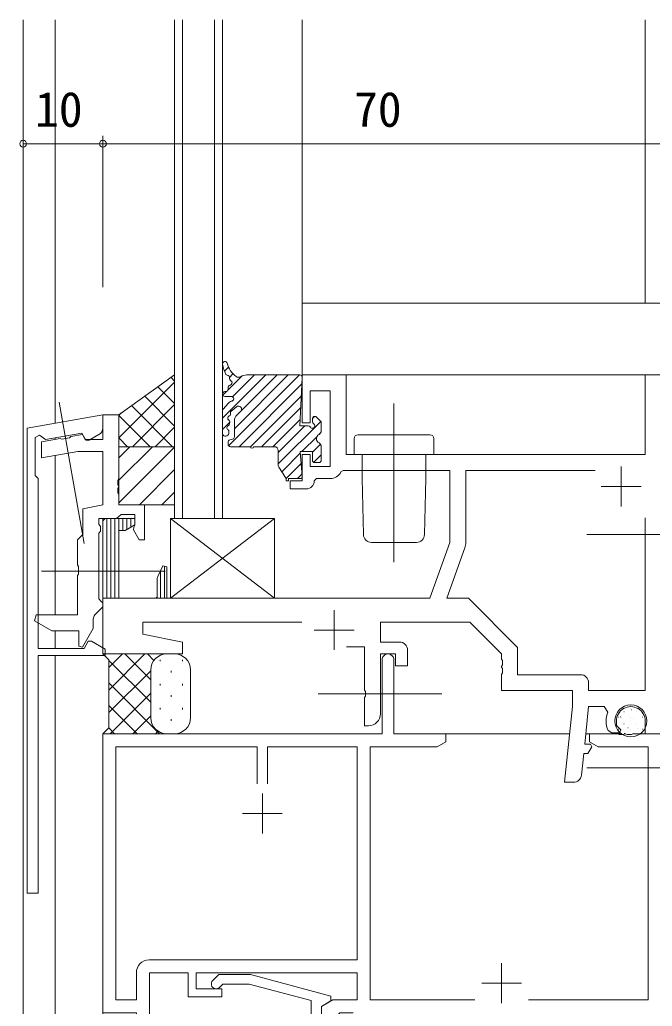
# Model space of a CAD drawing. Units: millimetres, scale not verified. Extents: x -567 to 567, y -403 to 403.
# Drawn here: x -423.2 to -343.8, y 116.3 to 240 of the extents above; entities that cross this region are included whole.
import ezdxf
from ezdxf.enums import TextEntityAlignment as Align

# ---------------------------------------------------------------- set-up
doc = ezdxf.new("R2010")
doc.units = ezdxf.units.MM
doc.header["$LTSCALE"] = 2
doc.linetypes.add('CHAIN2', pattern=[12, 9, -1, 1, -1])
doc.linetypes.add('DASHED3', pattern=[4, 3, -1])
for name, color, linetype, lineweight in [('0-1_USER1', 2, 'Continuous', 9), ('0-2_YKK_ZWAK', 4, 'Continuous', 9), ('0-3_YKK_11', 7, 'DASHED3', 9), ('0-4_YKK_12', 6, 'Continuous', 9), ('0-7_YSS_K', 7, 'Continuous', 9)]:
    doc.layers.add(name, color=color, linetype=linetype, lineweight=lineweight)
doc.styles.add('ＭＳ ゴシック', font='')
doc.styles.get('ＭＳ ゴシック').set_extended_font_data('MS Gothic')

msp = doc.modelspace()

# ---------------------------------------------------------------- linework, layer by layer
at = {"layer": '0-1_USER1'}
for p, q in [((-422.726, 5.835), (-422.726, 240)), ((-418.726, 189.392), (-418.726, 240)), ((-403.726, 240), (-403.726, 177.45)), ((-402.726, 240), (-402.726, 177.45)), ((-398.726, 177.45), (-398.726, 240)), ((-397.726, 177.45), (-397.726, 240)), ((-387.726, 204.45), (-387.726, 240)), ((-344.726, 204.45), (-344.726, 240)), ((-342.726, 204.45), (-387.726, 204.45)), ((-418.726, 187.376), (-418.726, 187.564)), ((-418.726, 165.35), (-418.726, 185.345)), ((-412.226, 167.45), (-412.226, 177.45)), ((-412.226, 167.45), (-412.226, 177.45)), ((-411.726, 167.45), (-411.726, 177.45)), ((-411.726, 167.45), (-411.726, 177.45)), ((-411.226, 167.45), (-411.226, 177.45)), ((-411.226, 167.45), (-411.226, 177.45)), ((-410.726, 175.65), (-410.726, 177.45)), ((-410.726, 175.65), (-410.726, 177.45)), ((-410.226, 175.95), (-410.226, 177.45)), ((-410.226, 175.95), (-410.226, 177.45)), ((-409.726, 176.073), (-409.726, 177.45)), ((-409.726, 176.073), (-409.726, 177.45)), ((-409.226, 176.361), (-409.226, 177.45)), ((-409.226, 176.361), (-409.226, 177.45)), ((-403.726, 177.45), (-397.726, 177.45)), ((-405.498, 170.853), (-405.498, 167.45)), ((-404.998, 171.449), (-404.998, 167.45)), ((-410.726, 167.45), (-410.726, 167.75)), ((-405.998, 167.555), (-405.998, 167.45)), ((-404.498, 167.459), (-404.498, 167.45)), ((-418.726, 161.15), (-418.726, 163.35)), ((-418.726, 160.25), (-418.726, 5.835)), ((-412.726, 150.45), (-378.026, 150.45)), ((-412.726, 150.45), (-412.726, 5.835)), ((-412.726, 5.835), (-412.726, 150.447)), ((-375.926, 150.45), (-354.184, 150.45)), ((-352.173, 150.45), (-347.726, 150.45)), ((-345.326, 150.45), (-342.726, 150.45))]:
    msp.add_line(p, q, dxfattribs=at)
at = {"layer": '0-2_YKK_ZWAK'}
for p, q in [((-396.973, 196.436), (-397.484, 195.925)), ((-396.411, 195.583), (-396.85, 195.144)), ((-403.726, 194.548), (-410.726, 187.548)), ((-404.174, 195.13), (-403.726, 194.682)), ((-392.302, 195.45), (-397.726, 190.026)), ((-395.243, 195.337), (-397.052, 193.529)), ((-388.059, 195.45), (-396.954, 186.555)), ((-393.716, 195.45), (-396.464, 192.702)), ((-389.474, 195.45), (-396.226, 188.698)), ((-387.766, 194.329), (-395.645, 186.45)), ((-390.888, 195.45), (-395.364, 190.974)), ((-394.672, 195.45), (-388.026, 195.45)), ((-388.026, 189.05), (-387.726, 195.135)), ((-344.726, 195.45), (-382.226, 195.45)), ((-405.824, 193.951), (-403.726, 191.853)), ((-397.205, 193.375), (-397.684, 192.897)), ((-397.426, 193.35), (-397.326, 193.35)), ((-397.026, 193.65), (-397.026, 193.865)), ((-407.474, 192.773), (-403.726, 189.025)), ((-397.426, 192.75), (-397.326, 192.75)), ((-397.326, 192.75), (-396.626, 192.75)), ((-387.839, 192.842), (-394.231, 186.45)), ((-376.226, 191.869), (-376.226, 171.95)), ((-410.469, 190.633), (-410.726, 190.377)), ((-409.124, 191.594), (-403.979, 186.45)), ((-403.726, 191.72), (-408.996, 186.45)), ((-397.726, 190.961), (-397.726, 188.027)), ((-396.736, 190.48), (-396.71, 190.768)), ((-396.493, 191.025), (-395.981, 191.456)), ((-395.9, 190.447), (-395.454, 190.854)), ((-387.913, 191.354), (-392.817, 186.45)), ((-410.726, 190.368), (-406.808, 186.45)), ((-396.823, 189.515), (-397.726, 188.612)), ((-396.843, 189.285), (-396.818, 189.567)), ((-396.226, 187.684), (-396.226, 189.709)), ((-395.793, 190.544), (-396.014, 190.323)), ((-387.986, 189.867), (-391.403, 186.45)), ((-385.4, 189.624), (-390.731, 184.293)), ((-386.445, 189.95), (-386.445, 189.57)), ((-386.192, 190.246), (-386.441, 189.997)), ((-385.433, 189.662), (-385.933, 190.162)), ((-385.345, 189.45), (-385.345, 188.43)), ((-403.726, 188.891), (-406.167, 186.45)), ((-396.948, 188.118), (-396.925, 188.372)), ((-387.388, 189.05), (-390.731, 185.707)), ((-388.026, 189.05), (-386.964, 189.05)), ((-385.392, 188.218), (-385.634, 187.976)), ((-410.726, 187.54), (-409.636, 186.45)), ((-397.026, 186.75), (-397.026, 187.016)), ((-396.798, 187.307), (-396.453, 187.393)), ((-385.87, 187.739), (-387.76, 185.85)), ((-381.226, 187.45), (-381.226, 185.45)), ((-380.726, 187.95), (-371.726, 187.95)), ((-371.226, 185.45), (-371.226, 187.45)), ((-410.726, 185.059), (-409.335, 186.45)), ((-410.726, 182.231), (-406.507, 186.45)), ((-410.726, 179.402), (-403.726, 186.402)), ((-396.726, 186.45), (-394.226, 186.45)), ((-393.826, 186.45), (-391.231, 186.45)), ((-390.731, 185.95), (-390.731, 184.041)), ((-387.987, 185.623), (-390.303, 183.307)), ((-388.008, 185.85), (-386.445, 185.85)), ((-388.008, 185.85), (-387.726, 182.75)), ((-385.437, 186.759), (-386.445, 185.751)), ((-386.445, 185.85), (-386.445, 184.75)), ((-385.345, 186.47), (-385.345, 186.37)), ((-385.345, 186.37), (-385.345, 184.75)), ((-385.345, 185.437), (-386.293, 184.489)), ((-386.145, 184.45), (-385.645, 184.45)), ((-381.226, 185.45), (-371.226, 185.45)), ((-380.226, 185.45), (-380.226, 182.45)), ((-372.226, 182.45), (-372.226, 185.45)), ((-408.15, 179.15), (-403.726, 183.574)), ((-390.681, 183.874), (-389.731, 182.45)), ((-387.869, 184.326), (-389.737, 182.459)), ((-389.731, 182.15), (-389.731, 182.45)), ((-389.731, 182.15), (-389.431, 182.15)), ((-389.431, 182.45), (-388.026, 182.45)), ((-389.431, 182.15), (-389.431, 182.45)), ((-387.751, 183.03), (-388.331, 182.45)), ((-380.226, 182.45), (-380.05, 175.425)), ((-372.402, 175.425), (-372.226, 182.45)), ((-405.322, 179.15), (-403.726, 180.746)), ((-391.226, 167.45), (-404.226, 177.45)), ((-391.226, 177.45), (-404.226, 167.45)), ((-404.226, 177.45), (-404.226, 167.45)), ((-391.226, 177.45), (-404.226, 177.45)), ((-391.226, 177.45), (-391.226, 167.45)), ((-378.949, 174.45), (-379.051, 174.45)), ((-378.949, 174.45), (-373.503, 174.45)), ((-373.401, 174.45), (-373.503, 174.45)), ((-404.226, 167.45), (-391.226, 167.45)), ((-407.455, 160.45), (-411.976, 155.929)), ((-410.283, 160.45), (-411.976, 158.757)), ((-406.726, 154.395), (-411.976, 159.645)), ((-406.726, 157.223), (-409.953, 160.45)), ((-406.325, 159.651), (-407.124, 160.45)), ((-405.558, 159.534), (-405.558, 159.734)), ((-404.726, 160.45), (-403.726, 160.45)), ((-402.728, 159.534), (-402.728, 159.734)), ((-406.726, 152.45), (-406.726, 158.45)), ((-406.726, 158.45), (-406.726, 152.45)), ((-401.726, 158.45), (-401.726, 152.45)), ((-406.726, 158.35), (-411.976, 153.1)), ((-404.143, 158.119), (-404.143, 158.319)), ((-405.61, 150.45), (-411.976, 156.816)), ((-405.558, 156.504), (-405.558, 156.704)), ((-402.728, 156.504), (-402.728, 156.704)), ((-406.726, 155.522), (-411.798, 150.45)), ((-404.143, 155.089), (-404.143, 155.289)), ((-408.438, 150.45), (-411.976, 153.988)), ((-405.558, 153.474), (-405.558, 153.674)), ((-402.728, 153.474), (-402.728, 153.674)), ((-346.579, 154.002), (-346.554, 154.002)), ((-346.533, 153.609), (-346.528, 153.611)), ((-346.47, 153.43), (-346.429, 153.458)), ((-406.726, 152.693), (-408.969, 150.45)), ((-404.143, 152.059), (-404.143, 152.259)), ((-348.099, 152.507), (-348.074, 152.507)), ((-347.928, 153.115), (-347.924, 153.117)), ((-347.815, 152.54), (-347.773, 152.568)), ((-347.386, 153.195), (-347.361, 153.195)), ((-346.579, 152.507), (-346.554, 152.507)), ((-346.234, 152.295), (-346.229, 152.296)), ((-345.866, 153.195), (-345.841, 153.195)), ((-345.059, 152.507), (-345.034, 152.507)), ((-411.267, 150.45), (-411.996, 151.18)), ((-348.099, 151.012), (-348.074, 151.012)), ((-347.605, 151.809), (-347.601, 151.811)), ((-347.386, 151.7), (-347.361, 151.7)), ((-346.913, 151.178), (-346.871, 151.206)), ((-346.579, 151.012), (-346.554, 151.012)), ((-345.866, 151.7), (-345.841, 151.7)), ((-345.746, 151.047), (-345.741, 151.049)), ((-345.059, 151.012), (-345.034, 151.012)), ((-405.817, 150.774), (-406.141, 150.45)), ((-405.558, 150.631), (-405.558, 150.644)), ((-403.726, 150.45), (-404.726, 150.45)), ((-347.306, 150.495), (-347.301, 150.496)), ((-345.866, 150.205), (-345.841, 150.205))]:
    msp.add_line(p, q, dxfattribs=at)
at = {"layer": '0-2_YKK_ZWAK', "linetype": 'CHAIN2'}
for p, q in [((-418.204, 192.023), (-415.078, 174.296)), ((-337.373, 175.45), (-352.056, 175.45)), ((-420.426, 170.85), (-404.926, 170.85)), ((-385.726, 155.45), (-370.226, 155.45)), ((-337.373, 146.15), (-352.056, 146.15))]:
    msp.add_line(p, q, dxfattribs=at)
at = {"layer": '0-2_YKK_ZWAK'}
for points in [[(-387.726, 204.45), (-342.726, 204.45), (-342.726, 195.45), (-387.726, 195.45)], [(-403.726, 186.45), (-403.726, 195.45), (-410.726, 190.45), (-410.726, 186.45)], [(-382.226, 195.45), (-382.226, 185.45), (-344.726, 185.45), (-344.726, 195.45)], [(-410.726, 186.45), (-403.726, 186.45), (-403.726, 179.15), (-410.726, 179.15)]]:
    msp.add_lwpolyline(points, close=True, dxfattribs=at)
for points in [[(-396.844, 192.051), (-397.026, 191.85), (-397.648, 191.162)], [(-412.726, 150.45), (-411.976, 151.2), (-411.976, 159.7), (-412.726, 160.45), (-404.726, 160.45)], [(-404.726, 150.45), (-412.726, 150.45), (-411.976, 151.2), (-411.976, 159.7), (-412.726, 160.45)]]:
    msp.add_lwpolyline(points, dxfattribs=at)
msp.add_circle((-346.526, 152.05), 2, dxfattribs=at)
for centre, radius, start, end in [((-397.416, 196.839), 0.3, 13.31512, 187.29547), ((-394.242, 197.245), 3.5, 187.29547, 209.48467), ((-394.392, 197.525), 2.801, 192.73612, 234.42511), ((-397.115, 195.621), 0.2, 209.48467, 266.05031), ((-397.149, 195.122), 0.3, 346.23162, 86.05031), ((-396.664, 195.003), 0.2, 166.23162, 222.79726), ((-394.242, 197.245), 3.5, 222.79726, 227.19333), ((-396.824, 194.457), 0.3, 279.42424, 47.25931), ((-395.726, 195.65), 0.5, 233.73841, 301.78833), ((-394.672, 193.95), 1.5, 90, 121.78833), ((-388.026, 195.15), 0.3, 357.08541, 90), ((-397.426, 193.05), 0.3, 90, 270), ((-397.326, 193.65), 0.3, 270, 0), ((-396.726, 193.865), 0.3, 99.42424, 180), ((-396.621, 191.85), 0.3, 90.43621, 137.86454), ((-396.626, 192.45), 0.3, 270.43621, 90), ((-397.426, 190.961), 0.3, 137.86454, 180), ((-395.714, 190.678), 1, 171.86593, 174.86517), ((-396.506, 190.791), 0.2, 107.6707, 171.86593), ((-396.627, 191.172), 0.2, 287.6707, 312.42799), ((-395.723, 191.15), 0.4, 312.37931, 130.11339), ((-396.777, 190.024), 0.3, 108.44315, 241.28719), ((-397.017, 189.585), 0.2, 354.86517, 61.28719), ((-396.935, 190.498), 0.2, 288.44315, 354.86517), ((-395.226, 189.709), 1, 132.37931, 180), ((-386.145, 189.95), 0.3, 45, 180), ((-386.145, 189.57), 0.3, 180, 240), ((-385.645, 189.45), 0.3, 0, 45), ((-397.347, 188.154), 0.4, 198.45537, 354.86517), ((-396.884, 188.829), 0.3, 108.44156, 241.28879), ((-397.125, 188.39), 0.2, 354.86517, 61.28879), ((-397.043, 189.303), 0.2, 288.44156, 354.86517), ((-386.964, 188.75), 0.3, 30, 90), ((-386.445, 189.05), 0.3, 210, 60), ((-385.845, 188.43), 0.5, 297.03569, 0), ((-396.726, 187.016), 0.3, 104.03624, 180), ((-396.526, 187.684), 0.3, 284.03624, 0), ((-385.345, 187.45), 0.6, 117.03569, 242.96431), ((-385.845, 186.47), 0.5, 0, 62.96431), ((-380.726, 187.45), 0.5, 90, 180), ((-371.726, 187.45), 0.5, 0, 90), ((-396.726, 186.75), 0.3, 180, 270), ((-394.026, 186.45), 0.2, 180, 0), ((-391.231, 185.95), 0.5, 0, 90), ((-386.145, 184.75), 0.3, 180, 270), ((-385.645, 184.75), 0.3, 270, 0), ((-390.431, 184.041), 0.3, 180, 213.69007), ((-388.026, 182.75), 0.3, 269.99996, 10.3889), ((-379.051, 175.45), 1, 181.4321, 270), ((-373.401, 175.45), 1, 270, 358.5679), ((-404.726, 158.45), 2, 90, 180), ((-404.726, 158.45), 2, 90, 180), ((-403.726, 158.45), 2, 0, 90), ((-404.726, 152.45), 2, 180, 270), ((-404.726, 152.45), 2, 180, 270), ((-403.726, 152.45), 2, 270, 0)]:
    msp.add_arc(centre, radius, start, end, dxfattribs=at)
at = {"layer": '0-3_YKK_11'}
msp.add_line((-404.226, 167.45), (-406.226, 167.45), dxfattribs=at)
for points in [[(-412.726, 167.45), (-412.726, 177.15), (-412.426, 177.45), (-412.726, 177.15)], [(-412.726, 167.45), (-410.726, 167.45), (-410.726, 175.95), (-409.938, 175.95), (-408.726, 176.65), (-408.726, 177.45), (-412.426, 177.45), (-408.726, 177.45), (-408.726, 176.65), (-409.938, 175.95), (-410.726, 175.95), (-410.726, 167.45)]]:
    msp.add_lwpolyline(points, close=True, dxfattribs=at)
at = {"layer": '0-4_YKK_12'}
for p, q in [((-422.726, 206.45), (-422.726, 225.45)), ((-412.726, 206.45), (-412.726, 225.45)), ((-412.726, 206.45), (-412.726, 225.45)), ((-412.726, 224.45), (-422.726, 224.45)), ((-412.726, 224.45), (-342.726, 224.45))]:
    msp.add_line(p, q, dxfattribs=at)
for centre in [(-422.726, 224.45), (-412.726, 224.45), (-412.726, 224.45)]:
    msp.add_circle(centre, 0.425, dxfattribs=at)
at = {"layer": '0-7_YSS_K'}
for p, q in [((-350.999, 183.45), (-367.226, 183.45)), ((-347.726, 183.95), (-347.726, 178.95)), ((-350.226, 181.45), (-345.226, 181.45)), ((-383.726, 165.95), (-383.726, 160.95)), ((-386.226, 163.45), (-381.226, 163.45)), ((-393.376, 144.15), (-393.376, 148.82)), ((-392.726, 142.95), (-392.726, 137.95)), ((-395.226, 140.45), (-390.226, 140.45)), ((-362.726, 121.65), (-362.726, 116.65)), ((-365.226, 119.15), (-360.226, 119.15))]:
    msp.add_line(p, q, dxfattribs=at)
for points in [[(-344.726, 152.05), (-344.726, 150.45), (-342.726, 150.45), (-342.726, 195.45), (-344.726, 195.45), (-344.726, 185.45), (-382.226, 185.45), (-382.226, 195.45), (-387.726, 195.45), (-387.726, 189.45), (-386.726, 189.45), (-386.726, 193.45), (-384.226, 193.45), (-384.226, 183.95), (-386.726, 183.95), (-386.726, 185.45), (-387.726, 185.45), (-387.726, 182.15), (-389.226, 182.15), (-389.226, 181.15), (-387.226, 181.15)], [(-412.726, 188.827), (-412.726, 190.45), (-422.226, 188.775)], [(-413.926, 164.86), (-413.926, 163.648), (-415.281, 161.301), (-415.726, 161.42), (-415.726, 163.35), (-419.128, 163.35), (-421.293, 164.6), (-421.092, 165.35), (-415.926, 165.35), (-415.926, 170.279), (-415.783, 170.471), (-415.783, 171.429), (-415.926, 171.621), (-415.926, 174.75), (-415.226, 175.45), (-415.226, 178.65), (-412.726, 179.15), (-412.726, 185.85), (-415.864, 185.85), (-420.426, 185.046), (-420.426, 187.076), (-418.086, 187.489), (-417.872, 187.382), (-416.928, 187.548), (-416.764, 187.722), (-415.291, 187.982), (-414.926, 187.35), (-412.726, 187.35), (-412.726, 190.45), (-410.726, 190.45), (-410.726, 182.408), (-410.846, 182.225), (-410.846, 181.675), (-410.726, 181.492), (-410.726, 181.408), (-410.846, 181.225), (-410.846, 180.675), (-410.726, 180.492), (-410.726, 179.15), (-407.526, 179.15)], [(-422.226, 188.775), (-422.226, 130.45), (-420.826, 130.45), (-420.826, 160.25), (-412.426, 160.25), (-412.426, 161.05), (-414.158, 162.05), (-414.558, 162.05), (-415.078, 161.15), (-420.826, 161.15), (-420.826, 182.45), (-421.226, 182.85), (-421.226, 187.617), (-420.688, 187.897), (-419.914, 187.355), (-415.38, 188.154), (-414.858, 187.25), (-414.458, 187.25), (-413.226, 187.961)], [(-382.882, 183.283), (-382.614, 183.45), (-369.226, 183.45), (-369.226, 174.45), (-371.726, 167.45), (-404.726, 167.45), (-404.726, 171.39), (-405.194, 171.495), (-405.83, 170.153)], [(-350.999, 183.45), (-367.226, 183.45), (-367.226, 174.45)], [(-386.226, 182.15), (-385.926, 182.45), (-384.226, 182.45)], [(-407.526, 179.15), (-407.526, 174.75), (-408.164, 174.75), (-408.886, 176), (-408.826, 176.374), (-408.726, 176.597), (-408.726, 177.95), (-410.434, 177.95), (-410.73, 177.7), (-411.026, 177.45), (-413.226, 177.45), (-413.226, 176.716), (-413.026, 176.433), (-413.026, 175.867), (-413.226, 175.584)], [(-405.926, 169.725), (-405.926, 167.45), (-410.726, 167.45), (-410.726, 175.95), (-409.938, 175.95), (-408.726, 176.65), (-408.726, 177.45), (-412.726, 177.45), (-412.726, 160.45), (-402.726, 160.45), (-402.726, 161.95), (-407.726, 162.95), (-407.726, 164.45), (-387.795, 164.45)], [(-351.826, 156.85), (-351.826, 155.85), (-344.726, 155.85), (-344.726, 177.545)], [(-413.226, 175.584), (-413.226, 167.35), (-412.926, 167.05), (-412.726, 166.85), (-412.726, 166.35), (-413.721, 165.355)], [(-367.343, 173.777), (-369.602, 167.45), (-366.898, 167.45), (-360.726, 161.278), (-360.726, 157.85), (-352.826, 157.85)], [(-375.526, 161.95), (-377.926, 161.95), (-377.926, 164.45), (-366.726, 164.45), (-362.726, 160.45), (-362.726, 159.808), (-362.606, 159.625), (-362.606, 159.075), (-362.726, 158.891), (-362.726, 158.808), (-362.606, 158.625), (-362.606, 158.075), (-362.726, 157.891), (-362.726, 155.85), (-353.826, 155.85), (-353.826, 153.85), (-354.826, 144.35), (-353.715, 144.35)], [(-382.176, 161.35), (-379.926, 161.35), (-379.926, 155.908), (-379.806, 155.725), (-379.806, 155.175), (-379.926, 154.992), (-379.926, 151.45), (-379.426, 151.45)], [(-377.926, 152.95), (-377.926, 158.832), (-377.926, 160.45), (-376.026, 160.45), (-376.026, 158.95), (-374.526, 158.95), (-374.526, 160.95)], [(-403.926, 99.45), (-403.926, 93.45), (-408.526, 93.45), (-408.526, 115.45), (-412.726, 115.45), (-412.726, 150.45), (-377.726, 150.45), (-377.726, 159.7)], [(-376.226, 159.7), (-376.226, 150.45), (-369.726, 150.45), (-369.726, 149.45), (-370.817, 148.82), (-379.196, 148.82), (-379.196, 117.08), (-366.076, 117.08)], [(-352.721, 145.245), (-352.436, 147.95), (-351.899, 147.95), (-351.403, 148.81), (-351.599, 149.15), (-352.31, 149.15), (-351.815, 153.85), (-349.883, 153.85), (-349.417, 153.169)], [(-349.388, 150.858), (-348.926, 150.55), (-347.95, 150.55), (-347.79, 150.938), (-348.326, 151.474), (-348.326, 152.05)], [(-359.376, 117.08), (-344.356, 117.08), (-344.356, 148.82), (-350.635, 148.82), (-351.726, 149.45), (-351.726, 150.45), (-348.184, 150.45), (-348.001, 150.33), (-347.451, 150.33), (-347.268, 150.45), (-347.184, 150.45), (-347.001, 150.33), (-346.451, 150.33), (-346.268, 150.45), (-342.726, 150.45), (-342.726, 115.45)], [(-393.376, 144.15), (-393.376, 148.82), (-411.096, 148.82), (-411.096, 117.08), (-408.526, 117.08), (-408.526, 120.48)], [(-406.926, 122.08), (-380.826, 122.08), (-380.826, 148.82), (-392.076, 148.82), (-392.076, 144.15)], [(-385.326, 116.25), (-383.888, 117.08), (-380.826, 117.08), (-380.826, 120.45), (-401.026, 120.45), (-401.026, 118.45), (-397.826, 118.45), (-397.826, 117.45), (-402.026, 117.45), (-402.026, 120.45), (-406.896, 120.45), (-406.896, 105.65)], [(-398.95, 119.474), (-398.175, 120.25), (-394.229, 120.25), (-384.126, 117.543), (-384.126, 116.943), (-385.326, 116.25), (-385.326, 114.95), (-383.526, 114.95), (-383.326, 115.15), (-383.026, 115.45), (-381.326, 115.45)], [(-386.626, 115.15), (-386.626, 116.97), (-394.387, 119.05), (-397.677, 119.05), (-398.102, 118.626)]]:
    msp.add_lwpolyline(points, dxfattribs=at)
for centre, radius, start, end in [((-413.726, 188.827), 1, 299.99998, 0), ((-384.226, 183.95), 1.5, 269.99999, 333.61217), ((-387.226, 182.15), 1, 270.00001, 359.99999), ((-369.226, 174.45), 2, 340.34619, 0.00002), ((-404.926, 169.725), 1, 154.66712, 180.00004), ((-413.226, 164.86), 0.7, 135.00004, 180.00003), ((-375.526, 160.95), 1, 0.00001, 89.99999), ((-376.976, 159.7), 0.75, 359.99999, 180.00001), ((-352.826, 156.85), 1, 0.00001, 89.99999), ((-346.526, 152.05), 1.8, 359.99999, 180.00001), ((-379.426, 152.95), 1.5, 270.00001, 359.99999), ((-346.526, 152.05), 3.1, 158.83158, 202.61988), ((-353.715, 145.35), 1, 269.99999, 353.99096), ((-406.926, 120.48), 1.6, 90.00001, 179.99999), ((-398.526, 119.05), 0.6, 134.99999, 315.00001)]:
    msp.add_arc(centre, radius, start, end, dxfattribs=at)

# ---------------------------------------------------------------- texts
at = {"layer": '0-4_YKK_12', "style": 'ＭＳ ゴシック'}
for s, p in [('10', (-421.246, 225.25)), ('70', (-381.246, 225.25))]:
    msp.add_text(s, height=4.399, dxfattribs=at).set_placement(p, align=Align.BOTTOM_LEFT)

doc.saveas('drawing.dxf')
